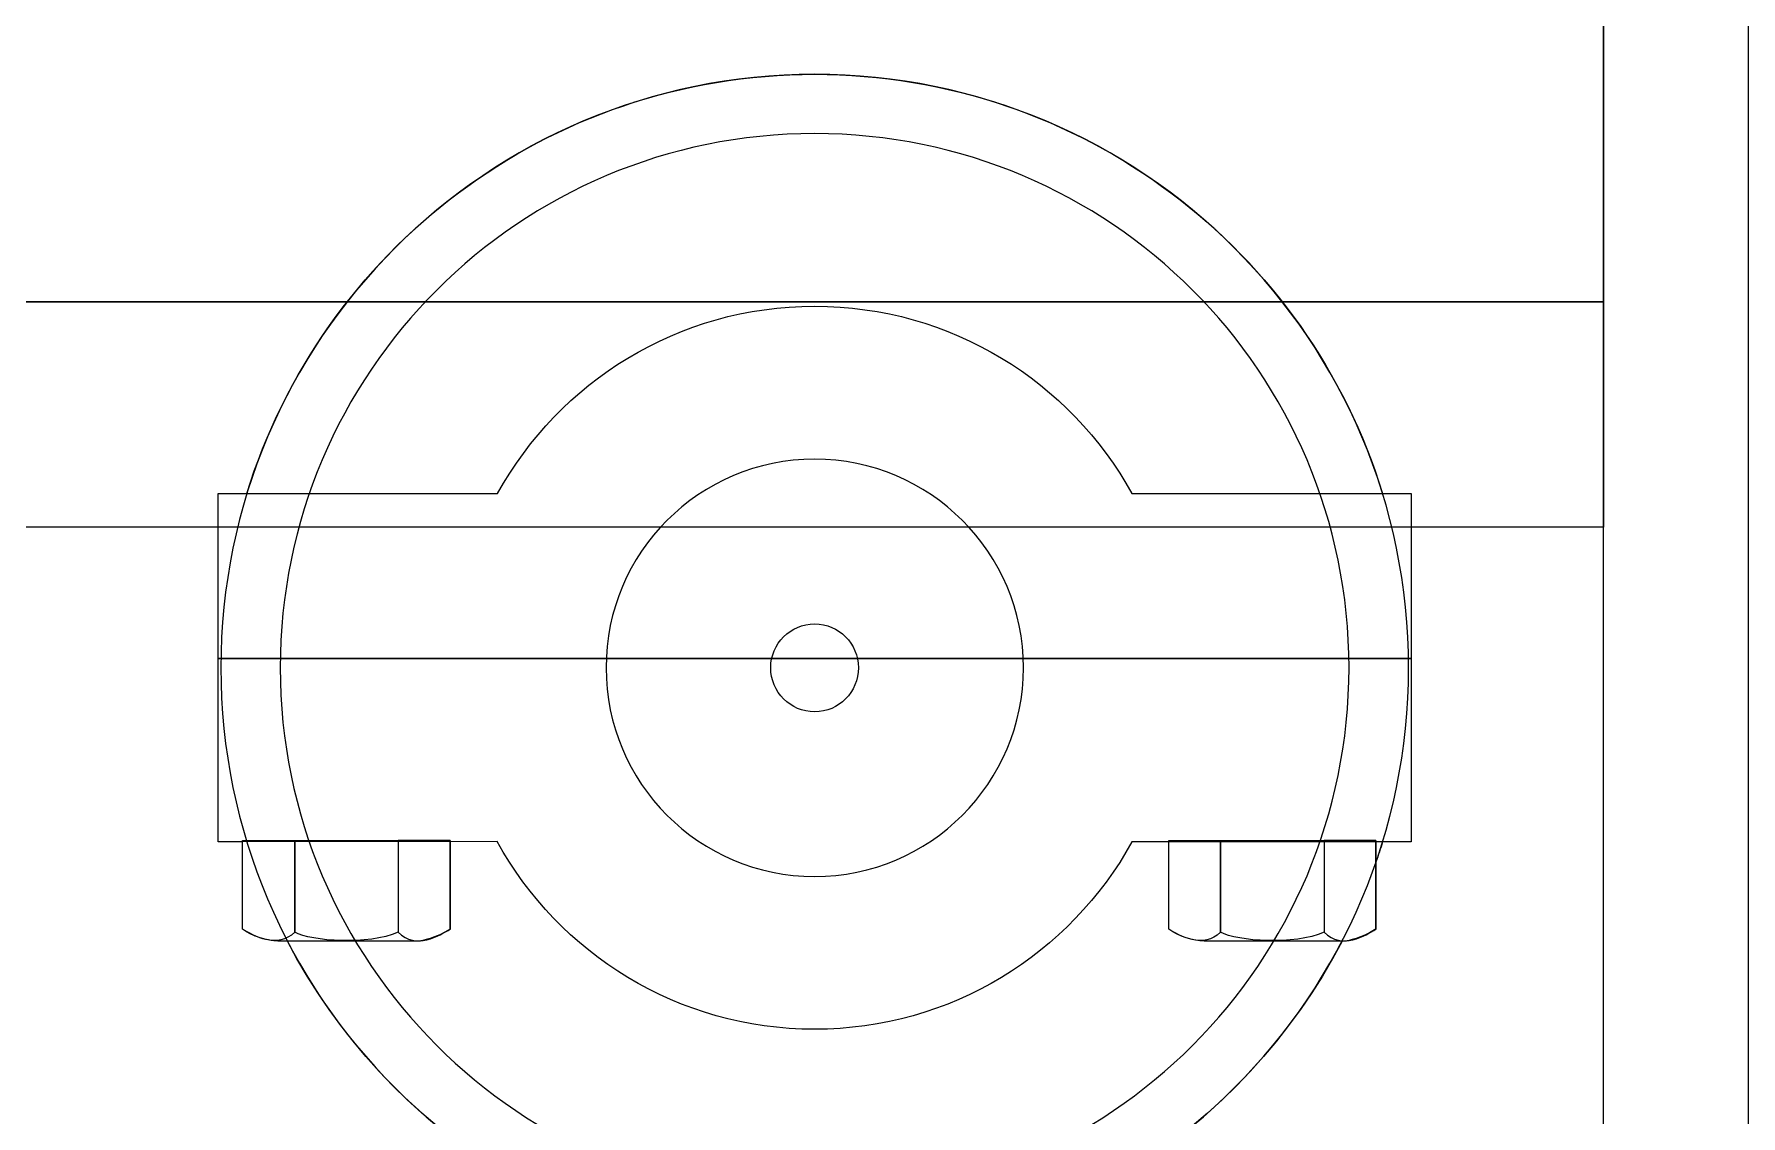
# Model space of a CAD drawing. Header units: millimetres. Extents: x -4490 to 177070, y -6118 to 72944.
# Drawn here: x 106323.8 to 106627.7, y 25562.5 to 25755.2 of the extents above; entities that cross this region are included whole.
import ezdxf

# ---------------------------------------------------------------- set-up
doc = ezdxf.new("R2010")
doc.units = ezdxf.units.MM
doc.layers.add('хендай', color=7, linetype='Continuous')

# ---------------------------------------------------------------- blocks, each defined once
blk = doc.blocks.new('A$C6EB5392D')
at = {"lineweight": 9}
for points, knots in [([(-1624.58, 616.94), (-1624.58, 616.94), (-1601.54, 616.94), (-1601.54, 616.94), (-1601.54, 616.94), (-1601.54, 616.94), (-1601.54, 95.28), (-1601.54, 95.28), (-1601.54, 95.28), (-1601.54, 95.28), (-1624.58, 95.28), (-1624.58, 95.28), (-1624.58, 95.28), (-1624.58, 95.28), (-1624.58, 616.94), (-1624.58, 616.94)], [0, 0, 0, 0, 0.25, 0.25, 0.25, 0.25, 0.5, 0.5, 0.5, 0.5, 0.75, 0.75, 0.75, 0.75, 1, 1, 1, 1]), ([(-1624.58, 616.94), (-1624.58, 616.94), (-1601.54, 616.94), (-1601.54, 616.94), (-1601.54, 616.94), (-1601.54, 616.94), (-1601.54, 95.28), (-1601.54, 95.28), (-1601.54, 95.28), (-1601.54, 95.28), (-1624.58, 95.28), (-1624.58, 95.28), (-1624.58, 95.28), (-1624.58, 95.28), (-1624.58, 616.94), (-1624.58, 616.94)], [0, 0, 0, 0, 0.25, 0.25, 0.25, 0.25, 0.5, 0.5, 0.5, 0.5, 0.75, 0.75, 0.75, 0.75, 1, 1, 1, 1]), ([(-1601.54, 533.46), (-1601.54, 533.46), (1608.67, 533.46), (1608.67, 533.46), (1608.67, 533.46), (1608.67, 533.46), (1608.67, 279.38), (1608.67, 279.38), (1608.67, 279.38), (1608.67, 279.38), (-1601.54, 279.38), (-1601.54, 279.38), (-1601.54, 279.38), (-1601.54, 279.38), (-1601.54, 533.46), (-1601.54, 533.46)], [0, 0, 0, 0, 0.25, 0.25, 0.25, 0.25, 0.5, 0.5, 0.5, 0.5, 0.75, 0.75, 0.75, 0.75, 1, 1, 1, 1]), ([(-1385.23, 193.49), (-1385.23, 193.49), (-1385.23, 179.61), (-1385.23, 179.61), (-1385.23, 179.61), (-1386.01, 179.03), (-1387.01, 178.55), (-1387.96, 178.24), (-1387.96, 178.24), (-1388.58, 178.03), (-1389.21, 177.89), (-1389.79, 177.83), (-1389.79, 177.83), (-1390.22, 177.77), (-1390.53, 177.72), (-1390.84, 177.72), (-1390.84, 177.72), (-1390.84, 177.72), (-1392.35, 177.72), (-1392.35, 177.72), (-1392.35, 177.72), (-1408.06, 147.45), (-1439.7, 126.76), (-1476.16, 126.76), (-1476.16, 126.76), (-1512.65, 126.76), (-1544.29, 147.45), (-1560.01, 177.72), (-1560.01, 177.72), (-1560.01, 177.72), (-1560.68, 177.72), (-1560.68, 177.72), (-1560.68, 177.72), (-1562.15, 177.89), (-1563.41, 178.45), (-1564.35, 179.03), (-1564.35, 179.03), (-1564.78, 179.24), (-1565.09, 179.45), (-1565.4, 179.61), (-1565.4, 179.61), (-1565.4, 179.61), (-1565.4, 190.34), (-1565.4, 190.34), (-1565.4, 190.34), (-1565.77, 191.4), (-1566.13, 192.44), (-1566.44, 193.49), (-1566.44, 193.49), (-1566.44, 193.49), (-1571, 193.49), (-1571, 193.49), (-1571, 193.49), (-1571, 193.49), (-1571, 248.9), (-1571, 248.9), (-1571, 248.9), (-1571, 248.9), (-1566.44, 248.9), (-1566.44, 248.9), (-1566.44, 248.9), (-1554.61, 287.5), (-1518.68, 315.57), (-1476.16, 315.57), (-1476.16, 315.57), (-1433.69, 315.57), (-1397.76, 287.5), (-1385.91, 248.9), (-1385.91, 248.9), (-1385.91, 248.9), (-1381.35, 248.9), (-1381.35, 248.9), (-1381.35, 248.9), (-1381.35, 248.9), (-1381.35, 193.49), (-1381.35, 193.49), (-1381.35, 193.49), (-1381.35, 193.49), (-1385.23, 193.49), (-1385.23, 193.49)], [0, 0, 0, 0, 0.05, 0.05, 0.05, 0.05, 0.1, 0.1, 0.1, 0.1, 0.15, 0.15, 0.15, 0.15, 0.2, 0.2, 0.2, 0.2, 0.25, 0.25, 0.25, 0.25, 0.3, 0.3, 0.3, 0.3, 0.35, 0.35, 0.35, 0.35, 0.4, 0.4, 0.4, 0.4, 0.45, 0.45, 0.45, 0.45, 0.5, 0.5, 0.5, 0.5, 0.55, 0.55, 0.55, 0.55, 0.6, 0.6, 0.6, 0.6, 0.65, 0.65, 0.65, 0.65, 0.7, 0.7, 0.7, 0.7, 0.75, 0.75, 0.75, 0.75, 0.8, 0.8, 0.8, 0.8, 0.85, 0.85, 0.85, 0.85, 0.9, 0.9, 0.9, 0.9, 0.95, 0.95, 0.95, 0.95, 1, 1, 1, 1]), ([(-1385.23, 193.49), (-1385.23, 193.49), (-1385.23, 179.61), (-1385.23, 179.61), (-1385.23, 179.61), (-1386.01, 179.03), (-1387.01, 178.55), (-1387.96, 178.24), (-1387.96, 178.24), (-1388.58, 178.03), (-1389.21, 177.89), (-1389.79, 177.83), (-1389.79, 177.83), (-1390.22, 177.77), (-1390.53, 177.72), (-1390.84, 177.72), (-1390.84, 177.72), (-1390.84, 177.72), (-1392.35, 177.72), (-1392.35, 177.72), (-1392.35, 177.72), (-1408.06, 147.45), (-1439.7, 126.76), (-1476.16, 126.76), (-1476.16, 126.76), (-1512.65, 126.76), (-1544.29, 147.45), (-1560.01, 177.72), (-1560.01, 177.72), (-1560.01, 177.72), (-1560.68, 177.72), (-1560.68, 177.72), (-1560.68, 177.72), (-1562.15, 177.89), (-1563.41, 178.45), (-1564.35, 179.03), (-1564.35, 179.03), (-1564.78, 179.24), (-1565.09, 179.45), (-1565.4, 179.61), (-1565.4, 179.61), (-1565.4, 179.61), (-1565.4, 190.34), (-1565.4, 190.34), (-1565.4, 190.34), (-1565.77, 191.4), (-1566.13, 192.44), (-1566.44, 193.49), (-1566.44, 193.49), (-1566.44, 193.49), (-1571, 193.49), (-1571, 193.49), (-1571, 193.49), (-1571, 193.49), (-1571, 248.9), (-1571, 248.9), (-1571, 248.9), (-1571, 248.9), (-1566.44, 248.9), (-1566.44, 248.9), (-1566.44, 248.9), (-1554.61, 287.5), (-1518.68, 315.57), (-1476.16, 315.57), (-1476.16, 315.57), (-1433.69, 315.57), (-1397.76, 287.5), (-1385.91, 248.9), (-1385.91, 248.9), (-1385.91, 248.9), (-1381.35, 248.9), (-1381.35, 248.9), (-1381.35, 248.9), (-1381.35, 248.9), (-1381.35, 193.49), (-1381.35, 193.49), (-1381.35, 193.49), (-1381.35, 193.49), (-1385.23, 193.49), (-1385.23, 193.49)], [0, 0, 0, 0, 0.05, 0.05, 0.05, 0.05, 0.1, 0.1, 0.1, 0.1, 0.15, 0.15, 0.15, 0.15, 0.2, 0.2, 0.2, 0.2, 0.25, 0.25, 0.25, 0.25, 0.3, 0.3, 0.3, 0.3, 0.35, 0.35, 0.35, 0.35, 0.4, 0.4, 0.4, 0.4, 0.45, 0.45, 0.45, 0.45, 0.5, 0.5, 0.5, 0.5, 0.55, 0.55, 0.55, 0.55, 0.6, 0.6, 0.6, 0.6, 0.65, 0.65, 0.65, 0.65, 0.7, 0.7, 0.7, 0.7, 0.75, 0.75, 0.75, 0.75, 0.8, 0.8, 0.8, 0.8, 0.85, 0.85, 0.85, 0.85, 0.9, 0.9, 0.9, 0.9, 0.95, 0.95, 0.95, 0.95, 1, 1, 1, 1]), ([(-1381.78, 221.19), (-1381.78, 273.3), (-1424.04, 315.57), (-1476.16, 315.57), (-1476.16, 315.57), (-1528.32, 315.57), (-1570.58, 273.3), (-1570.58, 221.19), (-1570.58, 221.19), (-1570.58, 169.02), (-1528.32, 126.76), (-1476.16, 126.76), (-1476.16, 126.76), (-1424.04, 126.76), (-1381.78, 169.02), (-1381.78, 221.19)], [0, 0, 0, 0, 0.25, 0.25, 0.25, 0.25, 0.5, 0.5, 0.5, 0.5, 0.75, 0.75, 0.75, 0.75, 1, 1, 1, 1]), ([(-1391.21, 221.19), (-1391.21, 268.12), (-1429.23, 306.14), (-1476.16, 306.14), (-1476.16, 306.14), (-1523.09, 306.14), (-1561.11, 268.12), (-1561.11, 221.19), (-1561.11, 221.19), (-1561.11, 174.26), (-1523.09, 136.24), (-1476.16, 136.24), (-1476.16, 136.24), (-1429.23, 136.24), (-1391.21, 174.26), (-1391.21, 221.19)], [0, 0, 0, 0, 0.25, 0.25, 0.25, 0.25, 0.5, 0.5, 0.5, 0.5, 0.75, 0.75, 0.75, 0.75, 1, 1, 1, 1]), ([(-1601.54, 279.38), (-1601.54, 279.38), (1608.67, 279.38), (1608.67, 279.38), (1608.67, 279.38), (1608.67, 279.38), (1608.67, 243.55), (1608.67, 243.55), (1608.67, 243.55), (1608.67, 243.55), (-1601.54, 243.55), (-1601.54, 243.55), (-1601.54, 243.55), (-1601.54, 243.55), (-1601.54, 279.38), (-1601.54, 279.38)], [0, 0, 0, 0, 0.25, 0.25, 0.25, 0.25, 0.5, 0.5, 0.5, 0.5, 0.75, 0.75, 0.75, 0.75, 1, 1, 1, 1]), ([(-1601.54, 279.38), (-1601.54, 279.38), (1608.67, 279.38), (1608.67, 279.38), (1608.67, 279.38), (1608.67, 279.38), (1608.67, 243.55), (1608.67, 243.55), (1608.67, 243.55), (1608.67, 243.55), (-1601.54, 243.55), (-1601.54, 243.55), (-1601.54, 243.55), (-1601.54, 243.55), (-1601.54, 279.38), (-1601.54, 279.38)], [0, 0, 0, 0, 0.25, 0.25, 0.25, 0.25, 0.5, 0.5, 0.5, 0.5, 0.75, 0.75, 0.75, 0.75, 1, 1, 1, 1]), ([(-1571, 222.66), (-1571, 222.66), (-1571, 248.9), (-1571, 248.9), (-1571, 248.9), (-1571, 248.9), (-1526.6, 248.9), (-1526.6, 248.9), (-1526.6, 248.9), (-1516.8, 266.65), (-1497.9, 278.69), (-1476.16, 278.69), (-1476.16, 278.69), (-1454.43, 278.69), (-1435.57, 266.65), (-1425.77, 248.9), (-1425.77, 248.9), (-1425.77, 248.9), (-1381.35, 248.9), (-1381.35, 248.9), (-1381.35, 248.9), (-1381.35, 248.9), (-1381.35, 222.66), (-1381.35, 222.66), (-1381.35, 222.66), (-1381.35, 222.66), (-1571, 222.66), (-1571, 222.66)], [0, 0, 0, 0, 0.142857, 0.142857, 0.142857, 0.142857, 0.285714, 0.285714, 0.285714, 0.285714, 0.428571, 0.428571, 0.428571, 0.428571, 0.571429, 0.571429, 0.571429, 0.571429, 0.714286, 0.714286, 0.714286, 0.714286, 0.857143, 0.857143, 0.857143, 0.857143, 1, 1, 1, 1]), ([(-1443.01, 221.19), (-1443.01, 239.53), (-1457.83, 254.35), (-1476.16, 254.35), (-1476.16, 254.35), (-1494.48, 254.35), (-1509.36, 239.53), (-1509.36, 221.19), (-1509.36, 221.19), (-1509.36, 202.86), (-1494.48, 187.98), (-1476.16, 187.98), (-1476.16, 187.98), (-1457.83, 187.98), (-1443.01, 202.86), (-1443.01, 221.19)], [0, 0, 0, 0, 0.25, 0.25, 0.25, 0.25, 0.5, 0.5, 0.5, 0.5, 0.75, 0.75, 0.75, 0.75, 1, 1, 1, 1]), ([(-1483.12, 221.19), (-1483.12, 225.02), (-1480.04, 228.16), (-1476.16, 228.16), (-1476.16, 228.16), (-1472.33, 228.16), (-1469.18, 225.02), (-1469.18, 221.19), (-1469.18, 221.19), (-1469.18, 217.32), (-1472.33, 214.17), (-1476.16, 214.17), (-1476.16, 214.17), (-1480.04, 214.17), (-1483.12, 217.32), (-1483.12, 221.19)], [0, 0, 0, 0, 0.25, 0.25, 0.25, 0.25, 0.5, 0.5, 0.5, 0.5, 0.75, 0.75, 0.75, 0.75, 1, 1, 1, 1]), ([(-1483.12, 221.19), (-1483.12, 225.02), (-1480.04, 228.16), (-1476.16, 228.16), (-1476.16, 228.16), (-1472.33, 228.16), (-1469.18, 225.02), (-1469.18, 221.19), (-1469.18, 221.19), (-1469.18, 217.32), (-1472.33, 214.17), (-1476.16, 214.17), (-1476.16, 214.17), (-1480.04, 214.17), (-1483.12, 217.32), (-1483.12, 221.19)], [0, 0, 0, 0, 0.25, 0.25, 0.25, 0.25, 0.5, 0.5, 0.5, 0.5, 0.75, 0.75, 0.75, 0.75, 1, 1, 1, 1]), ([(-1571, 222.66), (-1571, 222.66), (-1381.35, 222.66), (-1381.35, 222.66), (-1381.35, 222.66), (-1381.35, 222.66), (-1381.35, 193.49), (-1381.35, 193.49), (-1381.35, 193.49), (-1381.35, 193.49), (-1425.71, 193.53), (-1425.71, 193.53), (-1425.71, 193.53), (-1435.51, 175.73), (-1454.43, 163.69), (-1476.16, 163.69), (-1476.16, 163.69), (-1497.9, 163.69), (-1516.8, 175.73), (-1526.6, 193.49), (-1526.6, 193.49), (-1526.6, 193.49), (-1571, 193.49), (-1571, 193.49), (-1571, 193.49), (-1571, 193.49), (-1571, 222.66), (-1571, 222.66)], [0, 0, 0, 0, 0.142857, 0.142857, 0.142857, 0.142857, 0.285714, 0.285714, 0.285714, 0.285714, 0.428571, 0.428571, 0.428571, 0.428571, 0.571429, 0.571429, 0.571429, 0.571429, 0.714286, 0.714286, 0.714286, 0.714286, 0.857143, 0.857143, 0.857143, 0.857143, 1, 1, 1, 1]), ([(-1571, 222.66), (-1571, 222.66), (-1381.35, 222.66), (-1381.35, 222.66), (-1381.35, 222.66), (-1381.35, 222.66), (-1381.35, 193.49), (-1381.35, 193.49), (-1381.35, 193.49), (-1381.35, 193.49), (-1425.71, 193.53), (-1425.71, 193.53), (-1425.71, 193.53), (-1435.51, 175.73), (-1454.43, 163.69), (-1476.16, 163.69), (-1476.16, 163.69), (-1497.9, 163.69), (-1516.8, 175.73), (-1526.6, 193.49), (-1526.6, 193.49), (-1526.6, 193.49), (-1571, 193.49), (-1571, 193.49), (-1571, 193.49), (-1571, 193.49), (-1571, 222.66), (-1571, 222.66)], [0, 0, 0, 0, 0.142857, 0.142857, 0.142857, 0.142857, 0.285714, 0.285714, 0.285714, 0.285714, 0.428571, 0.428571, 0.428571, 0.428571, 0.571429, 0.571429, 0.571429, 0.571429, 0.714286, 0.714286, 0.714286, 0.714286, 0.857143, 0.857143, 0.857143, 0.857143, 1, 1, 1, 1]), ([(-1532.46, 179.61), (-1534.03, 178.45), (-1536.44, 177.72), (-1538.06, 177.72), (-1538.06, 177.72), (-1538.06, 177.72), (-1560.68, 177.72), (-1560.68, 177.72), (-1560.68, 177.72), (-1560.68, 177.72), (-1563.25, 178.2), (-1565.4, 179.61), (-1565.4, 179.61), (-1565.4, 179.61), (-1565.4, 193.7), (-1565.4, 193.7), (-1565.4, 193.7), (-1565.4, 193.7), (-1532.46, 193.7), (-1532.46, 193.7), (-1532.46, 193.7), (-1532.46, 193.7), (-1532.46, 179.61), (-1532.46, 179.61)], [0, 0, 0, 0, 0.166667, 0.166667, 0.166667, 0.166667, 0.333333, 0.333333, 0.333333, 0.333333, 0.5, 0.5, 0.5, 0.5, 0.666667, 0.666667, 0.666667, 0.666667, 0.833333, 0.833333, 0.833333, 0.833333, 1, 1, 1, 1]), ([(-1565.4, 179.61), (-1563.79, 178.61), (-1559.95, 176.25), (-1557.18, 179.13), (-1557.18, 179.13), (-1557.18, 179.13), (-1557.18, 193.7), (-1557.18, 193.7), (-1557.18, 193.7), (-1557.18, 193.7), (-1565.4, 193.7), (-1565.4, 193.7), (-1565.4, 193.7), (-1565.4, 193.7), (-1565.4, 179.61), (-1565.4, 179.61)], [0, 0, 0, 0, 0.25, 0.25, 0.25, 0.25, 0.5, 0.5, 0.5, 0.5, 0.75, 0.75, 0.75, 0.75, 1, 1, 1, 1]), ([(-1540.68, 179.13), (-1543.4, 177.66), (-1552.37, 177.04), (-1557.18, 179.13), (-1557.18, 179.13), (-1557.18, 179.13), (-1557.18, 193.7), (-1557.18, 193.7), (-1557.18, 193.7), (-1557.18, 193.7), (-1540.68, 193.7), (-1540.68, 193.7), (-1540.68, 193.7), (-1540.68, 193.7), (-1540.68, 179.13), (-1540.68, 179.13)], [0, 0, 0, 0, 0.25, 0.25, 0.25, 0.25, 0.5, 0.5, 0.5, 0.5, 0.75, 0.75, 0.75, 0.75, 1, 1, 1, 1]), ([(-1532.46, 179.61), (-1534.08, 178.61), (-1538.01, 176.36), (-1540.68, 179.13), (-1540.68, 179.13), (-1540.68, 179.13), (-1540.68, 193.7), (-1540.68, 193.7), (-1540.68, 193.7), (-1540.68, 193.7), (-1532.46, 193.7), (-1532.46, 193.7), (-1532.46, 193.7), (-1532.46, 193.7), (-1532.46, 179.61), (-1532.46, 179.61)], [0, 0, 0, 0, 0.25, 0.25, 0.25, 0.25, 0.5, 0.5, 0.5, 0.5, 0.75, 0.75, 0.75, 0.75, 1, 1, 1, 1]), ([(-1385.23, 179.61), (-1386.8, 178.45), (-1389.27, 177.72), (-1390.84, 177.72), (-1390.84, 177.72), (-1390.84, 177.72), (-1413.47, 177.72), (-1413.47, 177.72), (-1413.47, 177.72), (-1413.47, 177.72), (-1416.03, 178.2), (-1418.23, 179.61), (-1418.23, 179.61), (-1418.23, 179.61), (-1418.23, 193.7), (-1418.23, 193.7), (-1418.23, 193.7), (-1418.23, 193.7), (-1385.23, 193.7), (-1385.23, 193.7), (-1385.23, 193.7), (-1385.23, 193.7), (-1385.23, 179.61), (-1385.23, 179.61)], [0, 0, 0, 0, 0.166667, 0.166667, 0.166667, 0.166667, 0.333333, 0.333333, 0.333333, 0.333333, 0.5, 0.5, 0.5, 0.5, 0.666667, 0.666667, 0.666667, 0.666667, 0.833333, 0.833333, 0.833333, 0.833333, 1, 1, 1, 1]), ([(-1418.23, 179.61), (-1416.55, 178.61), (-1412.78, 176.25), (-1409.96, 179.13), (-1409.96, 179.13), (-1409.96, 179.13), (-1409.96, 193.7), (-1409.96, 193.7), (-1409.96, 193.7), (-1409.96, 193.7), (-1418.23, 193.7), (-1418.23, 193.7), (-1418.23, 193.7), (-1418.23, 193.7), (-1418.23, 179.61), (-1418.23, 179.61)], [0, 0, 0, 0, 0.25, 0.25, 0.25, 0.25, 0.5, 0.5, 0.5, 0.5, 0.75, 0.75, 0.75, 0.75, 1, 1, 1, 1]), ([(-1393.51, 179.13), (-1396.18, 177.66), (-1405.18, 177.04), (-1409.96, 179.13), (-1409.96, 179.13), (-1409.96, 179.13), (-1409.96, 193.7), (-1409.96, 193.7), (-1409.96, 193.7), (-1409.96, 193.7), (-1393.51, 193.7), (-1393.51, 193.7), (-1393.51, 193.7), (-1393.51, 193.7), (-1393.51, 179.13), (-1393.51, 179.13)], [0, 0, 0, 0, 0.25, 0.25, 0.25, 0.25, 0.5, 0.5, 0.5, 0.5, 0.75, 0.75, 0.75, 0.75, 1, 1, 1, 1]), ([(-1385.23, 179.61), (-1386.91, 178.61), (-1390.78, 176.36), (-1393.51, 179.13), (-1393.51, 179.13), (-1393.51, 179.13), (-1393.51, 193.7), (-1393.51, 193.7), (-1393.51, 193.7), (-1393.51, 193.7), (-1385.23, 193.7), (-1385.23, 193.7), (-1385.23, 193.7), (-1385.23, 193.7), (-1385.23, 179.61), (-1385.23, 179.61)], [0, 0, 0, 0, 0.25, 0.25, 0.25, 0.25, 0.5, 0.5, 0.5, 0.5, 0.75, 0.75, 0.75, 0.75, 1, 1, 1, 1])]:
    blk.add_open_spline(points, degree=3, knots=knots, dxfattribs=at)

msp = doc.modelspace()

# ---------------------------------------------------------------- block references
at = {"layer": 'хендай', "xscale": -1.12, "yscale": 1.12, "zscale": 1.12}
msp.add_blockref('A$C6EB5392D', (104809.483, 25394.641), dxfattribs=at)

doc.saveas('drawing.dxf')
